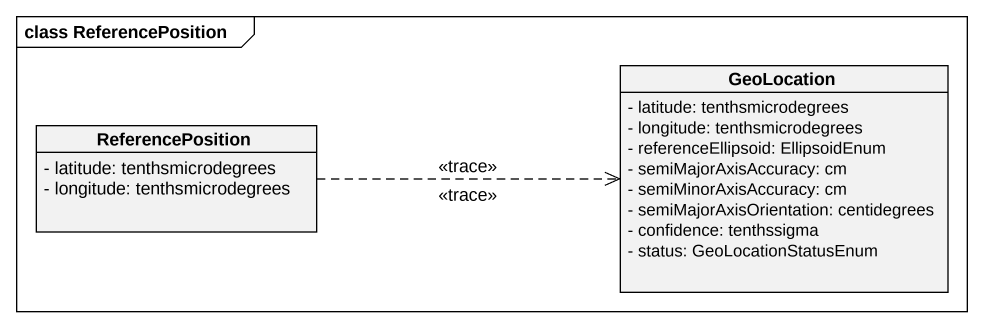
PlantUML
@startuml
mainframe class ReferencePosition
hide circle
hide empty members
skinparam classAttributeIconSize 0
class ReferencePosition {
  - latitude: tenthsmicrodegrees
  - longitude: tenthsmicrodegrees
}
class GeoLocation {
  - latitude: tenthsmicrodegrees
  - longitude: tenthsmicrodegrees
  - referenceEllipsoid: EllipsoidEnum
  - semiMajorAxisAccuracy: cm
  - semiMinorAxisAccuracy: cm
  - semiMajorAxisOrientation: centidegrees
  - confidence: tenthssigma
  - status: GeoLocationStatusEnum
}
ReferencePosition .right.> GeoLocation : <<trace>>
ReferencePosition .right.> GeoLocation : <<trace>>
@enduml
